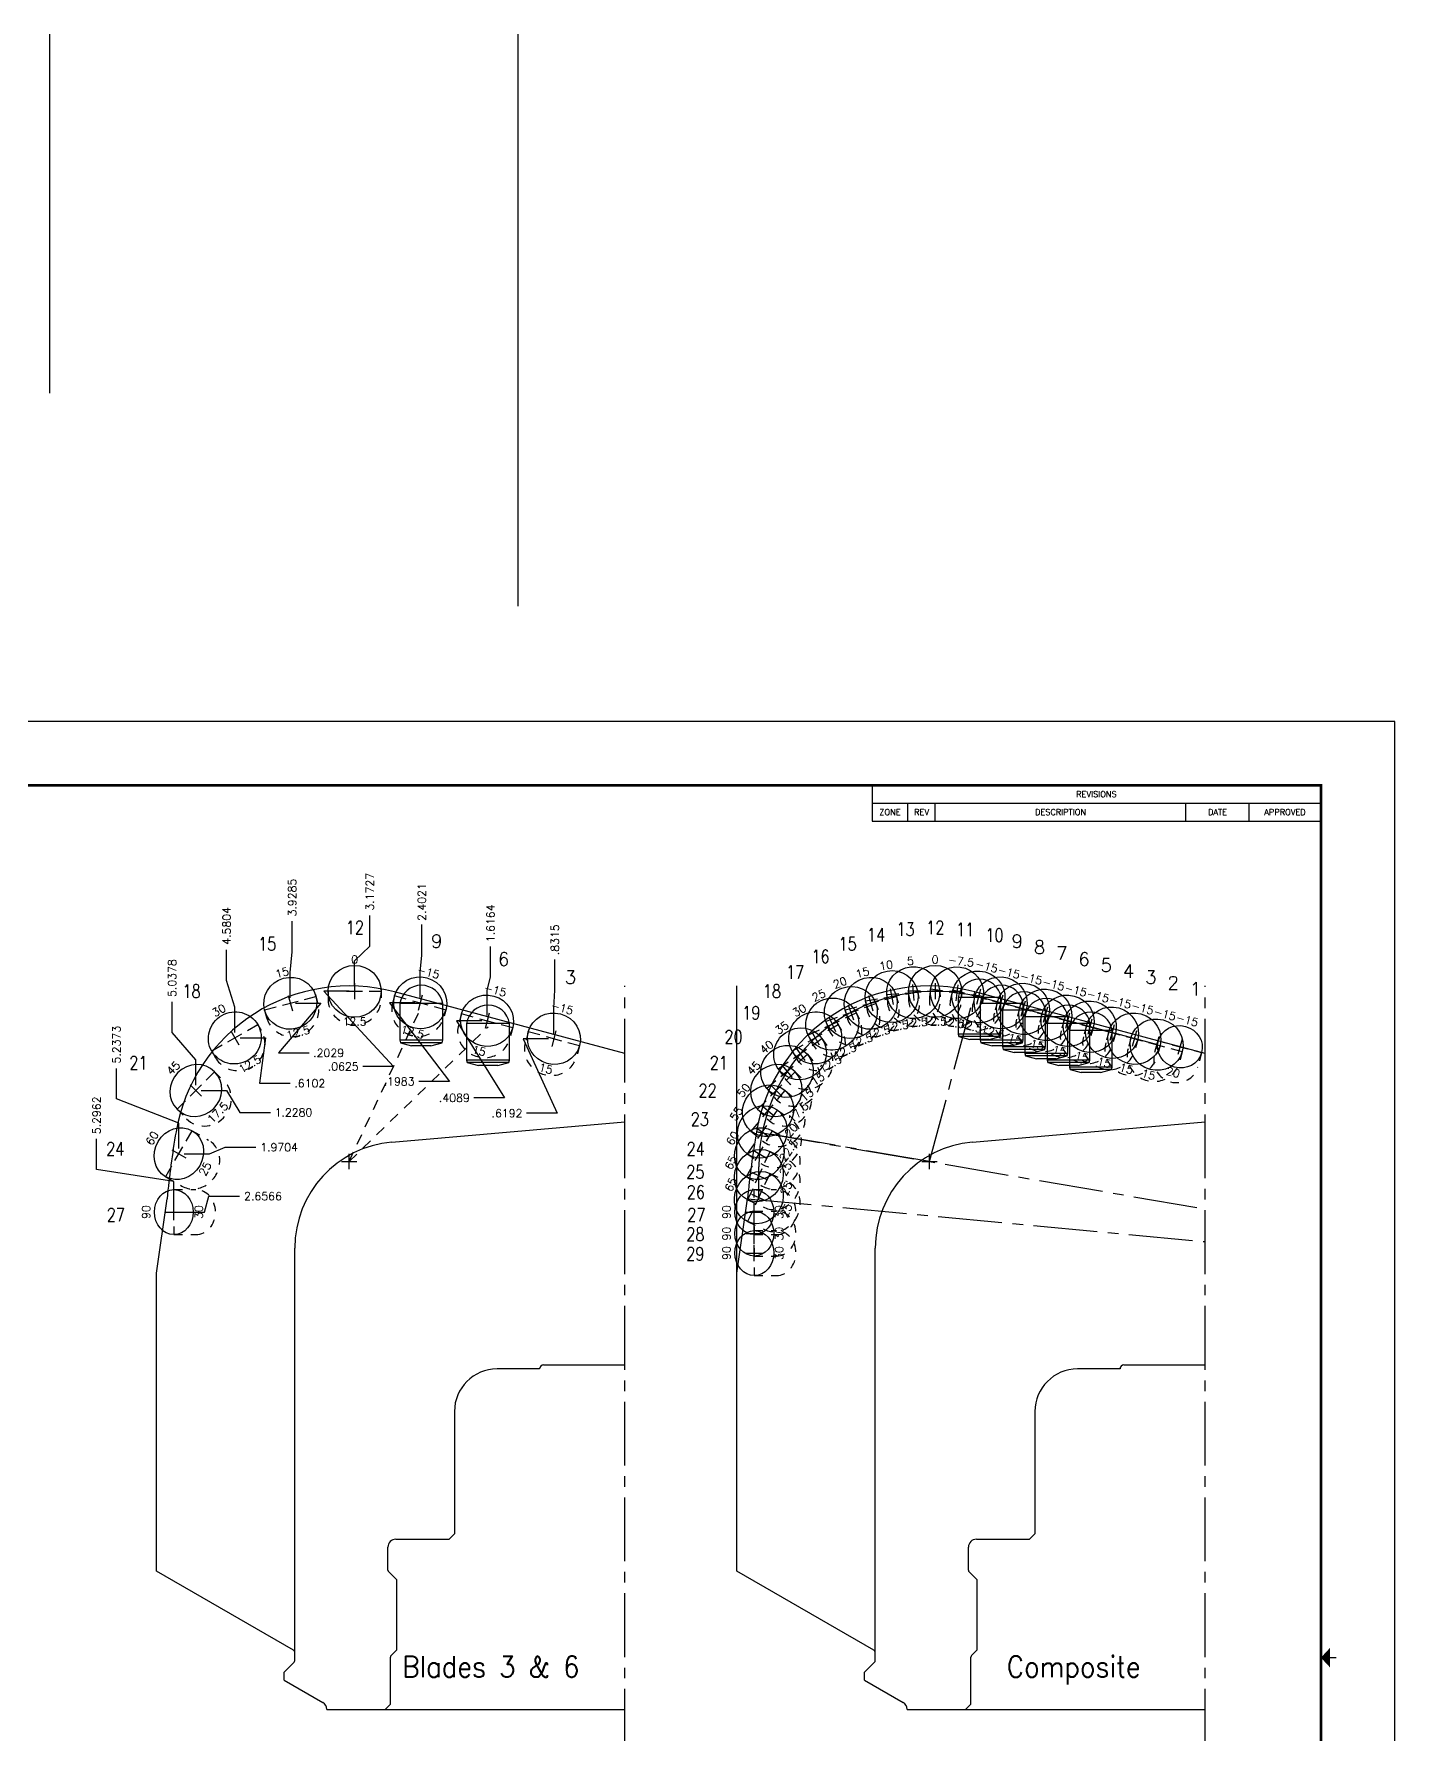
# Model space of a CAD drawing. Extents: x 115.8 to 158.2, y 81.6 to 111.6.
# Drawn here: x 133.79 to 149.78, y 91.66 to 111.65 of the extents above; entities that cross this region are included whole.
import ezdxf
from ezdxf.enums import TextEntityAlignment as Align

# ---------------------------------------------------------------- set-up
doc = ezdxf.new("R2010")
doc.units = 0
doc.header["$MEASUREMENT"] = 0
doc.header["$PDMODE"] = 35
doc.linetypes.add('CENTER2', pattern=[1.125, 0.75, -0.125, 0.125, -0.125])
doc.linetypes.add('HIDDEN2', pattern=[0.1875, 0.125, -0.0625])
doc.layers.get('0').update_dxf_attribs({"linetype": 'CONTINUOUS'})
doc.layers.get('Defpoints').update_dxf_attribs({"color": 10, "linetype": 'CONTINUOUS'})
for name, color, linetype, true_color in [('Backups', 7, 'CONTINUOUS', 0xa88f73), ('Blade_1', 30, 'CONTINUOUS', 0xff7f00), ('Blade_3', 7, 'CONTINUOUS', 0x00cc00), ('Blade_5', 7, 'CONTINUOUS', 0x0066cc)]:
    doc.layers.add(name, color=color, linetype=linetype, true_color=true_color)
for name, color, linetype in [('CLine', 5, 'CENTER2'), ('Dims', 4, 'CONTINUOUS'), ('Title Block', 7, 'CONTINUOUS')]:
    doc.layers.add(name, color=color, linetype=linetype)
doc.styles.add('RomanD', font='romand.shx', dxfattribs={"width": 0.9})
doc.styles.add('RomanS', font='romans')
doc.dimstyles.get("Standard").update_dxf_attribs({"dimtxt": 0.094, "dimasz": 0.18, "dimexe": 0.0625, "dimexo": 0.0625, "dimgap": 0.045, "dimtad": 0, "dimtih": 1, "dimtoh": 1, "dimdec": 4, "dimzin": 4, "dimdsep": 46, "dimtxsty": 'RomanS', "dimcen": 0.09, "dimazin": 1, "dimtfac": 1, "dimtdec": 4, "dimtofl": 0, "dimtmove": 0, "dimatfit": 1, "dimfxl": 1, "dimtolj": 1, "dimtzin": 0, "dimarcsym": 0})

# ---------------------------------------------------------------- blocks, each defined once
blk = doc.blocks.new('COT_Dblock')
at = {"layer": 'Defpoints'}
blk.add_point((33.812, 21.812), dxfattribs=at)
at = {"layer": 'Title Block'}
for p, q in [((27.857, 21.25), (27.857, 20.828)), ((27.857, 21.039), (33.13, 21.039)), ((28.278, 20.828), (28.278, 21.039)), ((28.599, 20.828), (28.599, 21.039)), ((31.544, 20.828), (31.544, 21.039)), ((32.286, 20.828), (32.286, 21.039)), ((27.857, 20.828), (33.13, 20.828))]:
    blk.add_line(p, q, dxfattribs=at)
at = {"layer": 'Title Block', "color": 8}
blk.add_lwpolyline([(0, 0), (34, 0), (34, 22), (0, 22)], close=True, dxfattribs=at)
at = {"layer": 'Title Block', "const_width": 0.03}
blk.add_lwpolyline([(33.13, 21.25), (0.87, 21.25), (0.87, 0.75), (33.13, 0.75)], close=True, dxfattribs=at)
at = {"layer": 'Title Block', "const_width": 0.015}
blk.add_lwpolyline([(33.31, 11), (33.235, 11)], dxfattribs=at)
at = {"layer": 'Title Block'}
blk.add_solid([(33.235, 10.887), (33.235, 11.113), (33.13, 11)], dxfattribs=at)
at = {"layer": 'Title Block', "style": 'RomanS'}
for s, height, p in [('REVISIONS', 0.0703, (30.493, 21.145)), ('ZONE', 0.0703, (28.067, 20.934)), ('REV', 0.0703, (28.439, 20.934)), ('DESCRIPTION', 0.07031, (30.071, 20.934)), ('DATE', 0.0703, (31.915, 20.934)), ('APPROVED', 0.0703, (32.708, 20.934))]:
    blk.add_text(s, height=height, dxfattribs=at).set_placement(p, align=Align.MIDDLE_CENTER)
at = {"layer": 'Title Block', "color": 1, "style": 'RomanS', "flags": 8}
for tag, p in [('FNAME', (0.62, 3.75)), ('REVDATE', (0.62, 2.25)), ('USER', (0.62, 0.75))]:
    blk.add_attdef(tag, text='', height=0.047, rotation=90, dxfattribs=at).set_placement(p, align=Align.BOTTOM_LEFT)
at = {"layer": 'Title Block', "color": 3, "style": 'RomanS', "flags": 8}
blk.add_attdef('DRAWN', text='', height=0.11, dxfattribs=at).set_placement((28.7, 1.984), align=Align.MIDDLE_CENTER)
for tag, p in [('DDATE', (28.356, 1.672)), ('CHECK', (28.356, 1.406)), ('MATRL', (28.356, 1.149)), ('PDATE', (28.356, 0.883)), ('SCALE', (29.896, 0.855)), ('SHEET', (32.005, 0.855))]:
    blk.add_attdef(tag, text='', height=0.094, dxfattribs=at).set_placement(p, align=Align.MIDDLE_LEFT)
at = {"layer": 'Title Block', "color": 3, "style": 'RomanD', "width": 0.9, "flags": 8}
for tag, height, p in [('TITL1', 0.125, (31.337, 1.684)), ('TITL2', 0.094, (31.337, 1.514)), ('TITL3', 0.094, (31.337, 1.374))]:
    blk.add_attdef(tag, text='', height=height, dxfattribs=at).set_placement(p, align=Align.MIDDLE_CENTER)
at = {"layer": 'Title Block', "color": 3, "style": 'RomanS', "flags": 8}
for tag, p in [('FSCM#', (30.337, 1.121)), ('DWG#', (31.81, 1.121)), ('REV#', (32.97, 1.121))]:
    blk.add_attdef(tag, text='', height=0.094, dxfattribs=at).set_placement(p, align=Align.TOP_CENTER)
blk = doc.blocks.new('CMark')
at = {"layer": 'CLine'}
for p, q in [((-0.094, 0), (0.094, 0)), ((0, 0.094), (0, -0.094))]:
    blk.add_line(p, q, dxfattribs=at)
blk = doc.blocks.new('1613@15')
for p, q in [((-0.17, 0), (-0.312, 0)), ((0.171, 0), (0.312, 0))]:
    blk.add_line(p, q)
at = {"color": 8, "linetype": 'HIDDEN2', "ltscale": 0.5}
blk.add_line((-0.312, 0), (-0.312, -0.135), dxfattribs=at)
at = {"color": 8, "linetype": 'HIDDEN2', "ltscale": 0.5, "flags": 128}
blk.add_lwpolyline([(0.312, 0), (0.312, -0.135)], dxfattribs=at)
blk.add_ellipse((0, 0), major_axis=(-0.312, 0), ratio=0.965926, start_param=-3.141592653589793, end_param=3.141592653589793)
at = {"color": 8, "linetype": 'HIDDEN2', "ltscale": 0.5}
blk.add_ellipse((0, -0.135), major_axis=(-0.312, 0), ratio=0.965926, start_param=0, end_param=3.141593, dxfattribs=at)
blk.add_blockref('CMark', (0, 0))
at = {"style": 'RomanS'}
blk.add_text('15', height=0.094, dxfattribs=at).set_placement((0, -0.364), align=Align.MIDDLE_CENTER)
blk.add_attdef('ANG', text='', height=0.094, dxfattribs=at).set_placement((0, 0.298), align=Align.BOTTOM_CENTER)
blk = doc.blocks.new('1313@20')
for p, q in [((-0.17, 0), (-0.265, 0)), ((0.171, 0), (0.264, 0))]:
    blk.add_line(p, q)
at = {"color": 8, "linetype": 'HIDDEN2', "ltscale": 0.5}
blk.add_line((-0.265, 0), (-0.265, -0.178), dxfattribs=at)
at = {"color": 8, "linetype": 'HIDDEN2', "ltscale": 0.5, "flags": 128}
blk.add_lwpolyline([(0.264, 0), (0.264, -0.178)], dxfattribs=at)
blk.add_ellipse((0, 0), major_axis=(0.264, 0), ratio=0.939693)
at = {"color": 8, "linetype": 'HIDDEN2', "ltscale": 0.5}
blk.add_ellipse((0, -0.178), major_axis=(0.264, 0), ratio=0.939693, start_param=3.141593, end_param=6.283185, dxfattribs=at)
blk.add_blockref('CMark', (0, 0))
at = {"style": 'RomanS'}
blk.add_text('20', height=0.094, dxfattribs=at).set_placement((0, -0.311), align=Align.MIDDLE_CENTER)
blk.add_attdef('ANG', text='', height=0.094, dxfattribs=at).set_placement((0, 0.251), align=Align.BOTTOM_CENTER)
blk = doc.blocks.new('1313@30')
for p, q in [((-0.17, 0), (-0.265, 0)), ((0.171, 0), (0.264, 0))]:
    blk.add_line(p, q)
at = {"color": 8, "linetype": 'HIDDEN2', "ltscale": 0.5}
blk.add_line((-0.265, 0), (-0.265, -0.26), dxfattribs=at)
at = {"color": 8, "linetype": 'HIDDEN2', "ltscale": 0.5, "flags": 128}
blk.add_lwpolyline([(0.264, 0), (0.264, -0.26)], dxfattribs=at)
blk.add_ellipse((0, 0), major_axis=(0.264, 0), ratio=0.866025)
at = {"color": 8, "linetype": 'HIDDEN2', "ltscale": 0.5}
blk.add_ellipse((0, -0.26), major_axis=(0.264, 0), ratio=0.866025, start_param=3.141593, end_param=6.283185, dxfattribs=at)
blk.add_blockref('CMark', (0, 0))
at = {"style": 'RomanS'}
blk.add_text('30', height=0.094, dxfattribs=at).set_placement((0, -0.292), align=Align.MIDDLE_CENTER)
blk.add_attdef('ANG', text='', height=0.094, dxfattribs=at).set_placement((0, 0.251), align=Align.BOTTOM_CENTER)
blk = doc.blocks.new('*D57')
at = {"layer": 'Defpoints', "color": 0, "transparency": 16777216}
for p in [(139.914, 100.774), (140.733, 100.462), (139.901, 99.842)]:
    blk.add_point(p, dxfattribs=at)
at = {"layer": 'Dims', "color": 0, "lineweight": -2, "transparency": 16777216}
for p, q in [((139.914, 100.414), (139.914, 100.774)), ((139.901, 100.202), (139.914, 100.414)), ((139.901, 99.905), (139.901, 100.202))]:
    blk.add_line(p, q, dxfattribs=at)
at = {"layer": 'Dims', "color": 0, "transparency": 16777216, "insert": (139.914, 101.005), "char_height": 0.094, "attachment_point": 5, "rotation": 90, "style": 'RomanS'}
blk.add_mtext('\\A1;.8315', dxfattribs=at)
blk = doc.blocks.new('*D58')
at = {"layer": 'Defpoints', "color": 0, "transparency": 16777216}
for p in [(139.157, 100.925), (140.733, 100.462), (139.117, 100.053)]:
    blk.add_point(p, dxfattribs=at)
at = {"layer": 'Dims', "color": 0, "lineweight": -2, "transparency": 16777216}
for p, q in [((139.157, 100.565), (139.157, 100.925)), ((139.117, 100.413), (139.157, 100.565)), ((139.117, 100.115), (139.117, 100.413))]:
    blk.add_line(p, q, dxfattribs=at)
at = {"layer": 'Dims', "color": 0, "transparency": 16777216, "insert": (139.157, 101.198), "char_height": 0.094, "attachment_point": 5, "rotation": 90, "style": 'RomanS'}
blk.add_mtext('\\A1;1.6164', dxfattribs=at)
blk = doc.blocks.new('*D59')
at = {"layer": 'Defpoints', "color": 0, "transparency": 16777216}
for p in [(138.35, 101.184), (140.733, 100.462), (138.331, 100.263)]:
    blk.add_point(p, dxfattribs=at)
at = {"layer": 'Dims', "color": 0, "lineweight": -2, "transparency": 16777216}
for p, q in [((138.35, 100.824), (138.35, 101.184)), ((138.331, 100.623), (138.35, 100.824)), ((138.331, 100.326), (138.331, 100.623))]:
    blk.add_line(p, q, dxfattribs=at)
at = {"layer": 'Dims', "color": 0, "transparency": 16777216, "insert": (138.35, 101.448), "char_height": 0.094, "attachment_point": 5, "rotation": 90, "style": 'RomanS'}
blk.add_mtext('\\A1;2.4021', dxfattribs=at)
blk = doc.blocks.new('*D60')
at = {"layer": 'Defpoints', "color": 0, "transparency": 16777216}
for p in [(137.738, 101.291), (137.56, 100.399), (140.733, 100.462)]:
    blk.add_point(p, dxfattribs=at)
at = {"layer": 'Dims', "color": 0, "lineweight": -2, "transparency": 16777216}
for p, q in [((137.738, 100.931), (137.738, 101.291)), ((137.56, 100.759), (137.738, 100.931)), ((137.56, 100.462), (137.56, 100.759))]:
    blk.add_line(p, q, dxfattribs=at)
at = {"layer": 'Dims', "color": 0, "transparency": 16777216, "insert": (137.738, 101.569), "char_height": 0.094, "attachment_point": 5, "rotation": 90, "style": 'RomanS'}
blk.add_mtext('\\A1;3.1727', dxfattribs=at)
blk = doc.blocks.new('*D61')
at = {"layer": 'Defpoints', "color": 0, "transparency": 16777216}
for p in [(136.827, 101.222), (140.733, 100.462), (136.804, 100.259)]:
    blk.add_point(p, dxfattribs=at)
at = {"layer": 'Dims', "color": 0, "lineweight": -2, "transparency": 16777216}
for p, q in [((136.827, 100.862), (136.827, 101.222)), ((136.804, 100.619), (136.827, 100.862)), ((136.804, 100.321), (136.804, 100.619))]:
    blk.add_line(p, q, dxfattribs=at)
at = {"layer": 'Dims', "color": 0, "transparency": 16777216, "insert": (136.827, 101.5), "char_height": 0.094, "attachment_point": 5, "rotation": 90, "style": 'RomanS'}
blk.add_mtext('\\A1;3.9285', dxfattribs=at)
blk = doc.blocks.new('*D62')
at = {"layer": 'Defpoints', "color": 0, "transparency": 16777216}
for p in [(136.057, 100.887), (140.733, 100.462), (136.153, 99.851)]:
    blk.add_point(p, dxfattribs=at)
at = {"layer": 'Dims', "color": 0, "lineweight": -2, "transparency": 16777216}
for p, q in [((136.057, 100.527), (136.057, 100.887)), ((136.153, 100.211), (136.057, 100.527)), ((136.153, 99.914), (136.153, 100.211))]:
    blk.add_line(p, q, dxfattribs=at)
at = {"layer": 'Dims', "color": 0, "transparency": 16777216, "insert": (136.057, 101.167), "char_height": 0.094, "attachment_point": 5, "rotation": 90, "style": 'RomanS'}
blk.add_mtext('\\A1;4.5804', dxfattribs=at)
blk = doc.blocks.new('*D63')
at = {"layer": 'Defpoints', "color": 0, "transparency": 16777216}
for p in [(140.733, 100.462), (135.416, 100.276), (135.695, 99.234)]:
    blk.add_point(p, dxfattribs=at)
at = {"layer": 'Dims', "color": 0, "lineweight": -2, "transparency": 16777216}
for p, q in [((135.416, 99.916), (135.416, 100.276)), ((135.695, 99.594), (135.416, 99.916)), ((135.695, 99.296), (135.695, 99.594))]:
    blk.add_line(p, q, dxfattribs=at)
at = {"layer": 'Dims', "color": 0, "transparency": 16777216, "insert": (135.416, 100.554), "char_height": 0.094, "attachment_point": 5, "rotation": 90, "style": 'RomanS'}
blk.add_mtext('\\A1;5.0378', dxfattribs=at)
blk = doc.blocks.new('*D64')
at = {"layer": 'Defpoints', "color": 0, "transparency": 16777216}
for p in [(140.733, 100.462), (134.762, 99.494), (135.496, 98.491)]:
    blk.add_point(p, dxfattribs=at)
at = {"layer": 'Dims', "color": 0, "lineweight": -2, "transparency": 16777216}
for p, q in [((134.762, 99.134), (134.762, 99.494)), ((135.496, 98.851), (134.762, 99.134)), ((135.496, 98.554), (135.496, 98.851))]:
    blk.add_line(p, q, dxfattribs=at)
at = {"layer": 'Dims', "color": 0, "transparency": 16777216, "insert": (134.762, 99.772), "char_height": 0.094, "attachment_point": 5, "rotation": 90, "style": 'RomanS'}
blk.add_mtext('\\A1;5.2373', dxfattribs=at)
blk = doc.blocks.new('*D65')
at = {"layer": 'Defpoints', "color": 0, "transparency": 16777216}
for p in [(140.733, 100.462), (134.529, 98.664), (135.437, 97.805)]:
    blk.add_point(p, dxfattribs=at)
at = {"layer": 'Dims', "color": 0, "lineweight": -2, "transparency": 16777216}
for p, q in [((134.529, 98.304), (134.529, 98.664)), ((135.437, 98.165), (134.529, 98.304)), ((135.437, 97.867), (135.437, 98.165))]:
    blk.add_line(p, q, dxfattribs=at)
at = {"layer": 'Dims', "color": 0, "transparency": 16777216, "insert": (134.529, 98.942), "char_height": 0.094, "attachment_point": 5, "rotation": 90, "style": 'RomanS'}
blk.add_mtext('\\A1;5.2962', dxfattribs=at)
blk = doc.blocks.new('*D66')
at = {"layer": 'Defpoints', "color": 0, "transparency": 16777216}
for p in [(140.733, 100.462), (139.901, 99.842), (139.581, 98.966)]:
    blk.add_point(p, dxfattribs=at)
at = {"layer": 'Dims', "color": 0, "lineweight": -2, "transparency": 16777216}
for p, q in [((139.839, 99.842), (139.541, 99.842)), ((139.541, 99.842), (139.941, 98.966)), ((139.941, 98.966), (139.581, 98.966))]:
    blk.add_line(p, q, dxfattribs=at)
at = {"layer": 'Dims', "color": 0, "transparency": 16777216, "insert": (139.35, 98.966), "char_height": 0.094, "attachment_point": 5, "style": 'RomanS'}
blk.add_mtext('\\A1;.6192', dxfattribs=at)
blk = doc.blocks.new('*D67')
at = {"layer": 'Defpoints', "color": 0, "transparency": 16777216}
for p in [(140.733, 100.462), (139.117, 100.053), (138.961, 99.147)]:
    blk.add_point(p, dxfattribs=at)
at = {"layer": 'Dims', "color": 0, "lineweight": -2, "transparency": 16777216}
for p, q in [((139.054, 100.053), (138.757, 100.053)), ((138.757, 100.053), (139.321, 99.147)), ((139.321, 99.147), (138.961, 99.147))]:
    blk.add_line(p, q, dxfattribs=at)
at = {"layer": 'Dims', "color": 0, "transparency": 16777216, "insert": (138.732, 99.147), "char_height": 0.094, "attachment_point": 5, "style": 'RomanS'}
blk.add_mtext('\\A1;.4089', dxfattribs=at)
blk = doc.blocks.new('*D68')
at = {"layer": 'Defpoints', "color": 0, "transparency": 16777216}
for p in [(140.733, 100.462), (138.331, 100.263), (138.314, 99.34)]:
    blk.add_point(p, dxfattribs=at)
at = {"layer": 'Dims', "color": 0, "lineweight": -2, "transparency": 16777216}
for p, q in [((138.268, 100.263), (137.971, 100.263)), ((137.971, 100.263), (138.674, 99.34)), ((138.674, 99.34), (138.314, 99.34))]:
    blk.add_line(p, q, dxfattribs=at)
at = {"layer": 'Dims', "color": 0, "transparency": 16777216, "insert": (138.083, 99.34), "char_height": 0.094, "attachment_point": 5, "style": 'RomanS'}
blk.add_mtext('\\A1;.1983', dxfattribs=at)
blk = doc.blocks.new('*D69')
at = {"layer": 'Defpoints', "color": 0, "transparency": 16777216}
for p in [(137.56, 100.399), (140.733, 100.462), (137.657, 99.515)]:
    blk.add_point(p, dxfattribs=at)
at = {"layer": 'Dims', "color": 0, "lineweight": -2, "transparency": 16777216}
for p, q in [((137.498, 100.399), (137.2, 100.399)), ((137.2, 100.399), (138.017, 99.515)), ((138.017, 99.515), (137.657, 99.515))]:
    blk.add_line(p, q, dxfattribs=at)
at = {"layer": 'Dims', "color": 0, "transparency": 16777216, "insert": (137.426, 99.515), "char_height": 0.094, "attachment_point": 5, "style": 'RomanS'}
blk.add_mtext('\\A1;.0625', dxfattribs=at)
blk = doc.blocks.new('*D70')
at = {"layer": 'Defpoints', "color": 0, "transparency": 16777216}
for p in [(140.733, 100.462), (136.804, 100.259), (137.027, 99.675)]:
    blk.add_point(p, dxfattribs=at)
at = {"layer": 'Dims', "color": 0, "lineweight": -2, "transparency": 16777216}
for p, q in [((137.164, 100.259), (136.667, 99.675)), ((136.867, 100.259), (137.164, 100.259)), ((136.667, 99.675), (137.027, 99.675))]:
    blk.add_line(p, q, dxfattribs=at)
at = {"layer": 'Dims', "color": 0, "transparency": 16777216, "insert": (137.255, 99.675), "char_height": 0.094, "attachment_point": 5, "style": 'RomanS'}
blk.add_mtext('\\A1;.2029', dxfattribs=at)
blk = doc.blocks.new('*D71')
at = {"layer": 'Defpoints', "color": 0, "transparency": 16777216}
for p in [(140.733, 100.462), (136.153, 99.851), (136.803, 99.318)]:
    blk.add_point(p, dxfattribs=at)
at = {"layer": 'Dims', "color": 0, "lineweight": -2, "transparency": 16777216}
for p, q in [((136.215, 99.851), (136.513, 99.851)), ((136.513, 99.851), (136.443, 99.318)), ((136.443, 99.318), (136.803, 99.318))]:
    blk.add_line(p, q, dxfattribs=at)
at = {"layer": 'Dims', "color": 0, "transparency": 16777216, "insert": (137.034, 99.318), "char_height": 0.094, "attachment_point": 5, "style": 'RomanS'}
blk.add_mtext('\\A1;.6102', dxfattribs=at)
blk = doc.blocks.new('*D72')
at = {"layer": 'Defpoints', "color": 0, "transparency": 16777216}
for p in [(140.733, 100.462), (135.695, 99.234), (136.571, 98.976)]:
    blk.add_point(p, dxfattribs=at)
at = {"layer": 'Dims', "color": 0, "lineweight": -2, "transparency": 16777216}
for p, q in [((135.758, 99.234), (136.055, 99.234)), ((136.055, 99.234), (136.211, 98.976)), ((136.211, 98.976), (136.571, 98.976))]:
    blk.add_line(p, q, dxfattribs=at)
at = {"layer": 'Dims', "color": 0, "transparency": 16777216, "insert": (136.842, 98.976), "char_height": 0.094, "attachment_point": 5, "style": 'RomanS'}
blk.add_mtext('\\A1;1.2280', dxfattribs=at)
blk = doc.blocks.new('*D73')
at = {"layer": 'Defpoints', "color": 0, "transparency": 16777216}
for p in [(140.733, 100.462), (136.399, 98.566), (135.496, 98.491)]:
    blk.add_point(p, dxfattribs=at)
at = {"layer": 'Dims', "color": 0, "lineweight": -2, "transparency": 16777216}
for p, q in [((135.856, 98.491), (136.039, 98.566)), ((136.039, 98.566), (136.399, 98.566)), ((135.558, 98.491), (135.856, 98.491))]:
    blk.add_line(p, q, dxfattribs=at)
at = {"layer": 'Dims', "color": 0, "transparency": 16777216, "insert": (136.673, 98.566), "char_height": 0.094, "attachment_point": 5, "style": 'RomanS'}
blk.add_mtext('\\A1;1.9704', dxfattribs=at)
blk = doc.blocks.new('*D74')
at = {"layer": 'Defpoints', "color": 0, "transparency": 16777216}
for p in [(140.733, 100.462), (136.207, 97.992), (135.437, 97.805)]:
    blk.add_point(p, dxfattribs=at)
at = {"layer": 'Dims', "color": 0, "lineweight": -2, "transparency": 16777216}
for p, q in [((135.797, 97.805), (135.847, 97.992)), ((135.847, 97.992), (136.207, 97.992)), ((135.499, 97.805), (135.797, 97.805))]:
    blk.add_line(p, q, dxfattribs=at)
at = {"layer": 'Dims', "color": 0, "transparency": 16777216, "insert": (136.484, 97.992), "char_height": 0.094, "attachment_point": 5, "style": 'RomanS'}
blk.add_mtext('\\A1;2.6566', dxfattribs=at)
blk = doc.blocks.new('1613@12.5')
for p, q in [((-0.17, 0), (-0.312, 0)), ((0.171, 0), (0.312, 0))]:
    blk.add_line(p, q)
at = {"color": 8, "linetype": 'HIDDEN2', "ltscale": 0.5}
blk.add_line((-0.312, 0), (-0.312, -0.09), dxfattribs=at)
at = {"color": 8, "linetype": 'HIDDEN2', "ltscale": 0.5, "flags": 128}
blk.add_lwpolyline([(0.312, 0.022), (0.312, -0.09)], dxfattribs=at)
blk.add_ellipse((0, 0), major_axis=(-0.312, 0), ratio=0.97632, start_param=3.141593, end_param=9.424778)
at = {"color": 8, "linetype": 'HIDDEN2', "ltscale": 0.5}
blk.add_ellipse((0, -0.09), major_axis=(-0.312, 0), ratio=0.97632, start_param=0, end_param=3.141593, dxfattribs=at)
blk.add_blockref('CMark', (0, 0))
at = {"style": 'RomanS'}
blk.add_text('12.5', height=0.094, dxfattribs=at).set_placement((0, -0.355), align=Align.MIDDLE_CENTER)
blk.add_attdef('ANG', text='', height=0.094, dxfattribs=at).set_placement((0, 0.298), align=Align.BOTTOM_CENTER)
blk = doc.blocks.new('1613@25')
for p, q in [((-0.17, 0), (-0.312, 0)), ((0.171, 0), (0.312, 0))]:
    blk.add_line(p, q)
at = {"color": 8, "linetype": 'HIDDEN2', "ltscale": 0.5}
blk.add_line((-0.312, 0), (-0.312, -0.22), dxfattribs=at)
at = {"color": 8, "linetype": 'HIDDEN2', "ltscale": 0.5, "flags": 128}
blk.add_lwpolyline([(0.312, 0), (0.312, -0.22)], dxfattribs=at)
blk.add_ellipse((0, 0), major_axis=(-0.312, 0), ratio=0.906308, start_param=-3.141592653589793, end_param=3.141592653589793)
at = {"color": 8, "linetype": 'HIDDEN2', "ltscale": 0.5}
blk.add_ellipse((0, -0.22), major_axis=(-0.312, 0), ratio=0.906308, start_param=0, end_param=3.141593, dxfattribs=at)
blk.add_blockref('CMark', (0, 0))
at = {"style": 'RomanS'}
blk.add_text('25', height=0.094, dxfattribs=at).set_placement((0, -0.356), align=Align.MIDDLE_CENTER)
blk.add_attdef('ANG', text='', height=0.094, dxfattribs=at).set_placement((0, 0.287), align=Align.BOTTOM_CENTER)
blk = doc.blocks.new('1613@20')
for p, q in [((-0.17, 0), (-0.312, 0)), ((0.171, 0), (0.312, 0))]:
    blk.add_line(p, q)
at = {"color": 8, "linetype": 'HIDDEN2', "ltscale": 0.5}
blk.add_line((-0.312, 0), (-0.312, -0.178), dxfattribs=at)
at = {"color": 8, "linetype": 'HIDDEN2', "ltscale": 0.5, "flags": 128}
blk.add_lwpolyline([(0.312, 0), (0.312, -0.178)], dxfattribs=at)
blk.add_ellipse((0, 0), major_axis=(-0.312, 0), ratio=0.939693, start_param=-3.141592653589793, end_param=3.141592653589793)
at = {"color": 8, "linetype": 'HIDDEN2', "ltscale": 0.5}
blk.add_ellipse((0, -0.178), major_axis=(-0.312, 0), ratio=0.939693, start_param=0, end_param=3.141593, dxfattribs=at)
blk.add_blockref('CMark', (0, 0))
at = {"style": 'RomanS'}
blk.add_text('20', height=0.094, dxfattribs=at).set_placement((0, -0.356), align=Align.MIDDLE_CENTER)
blk.add_attdef('ANG', text='', height=0.094, dxfattribs=at).set_placement((0, 0.298), align=Align.BOTTOM_CENTER)
blk = doc.blocks.new('1613@22.5')
for p, q in [((-0.17, 0), (-0.312, 0)), ((0.171, 0), (0.312, 0))]:
    blk.add_line(p, q)
at = {"color": 8, "linetype": 'HIDDEN2', "ltscale": 0.5}
blk.add_line((-0.312, 0), (-0.312, -0.178), dxfattribs=at)
at = {"color": 8, "linetype": 'HIDDEN2', "ltscale": 0.5, "flags": 128}
blk.add_lwpolyline([(0.312, 0), (0.312, -0.178)], dxfattribs=at)
at = {"extrusion": (0, 0, -1)}
blk.add_ellipse((0, 0), major_axis=(-0.312, 0), ratio=0.92388, start_param=-3.141592653589793, end_param=3.141592653589793, dxfattribs=at)
at = {"color": 8, "linetype": 'HIDDEN2', "ltscale": 0.5}
blk.add_ellipse((0, -0.199), major_axis=(0.312, 0), ratio=0.92388, start_param=3.141593, end_param=6.283185, dxfattribs=at)
blk.add_blockref('CMark', (0, 0))
at = {"style": 'RomanS'}
blk.add_text('22.5', height=0.094, dxfattribs=at).set_placement((0, -0.377), align=Align.MIDDLE_CENTER)
blk.add_attdef('ANG', text='', height=0.094, dxfattribs=at).set_placement((0, 0.298), align=Align.BOTTOM_CENTER)
blk = doc.blocks.new('.5TCI.31837')
for p, q in [((0.252, 0.04), (-0.252, 0.04)), ((-0.252, 0.04), (-0.252, -0.391)), ((0.252, -0.391), (0.252, 0.04)), ((0.252, -0.391), (-0.252, -0.391)), ((-0.252, -0.391), (-0.244, -0.42)), ((0.244, -0.42), (0.252, -0.391)), ((0.244, -0.42), (-0.244, -0.42)), ((-0.244, -0.42), (-0.114, -0.455)), ((0.114, -0.455), (-0.114, -0.455)), ((0.114, -0.455), (0.244, -0.42))]:
    blk.add_line(p, q)
at = {"flags": 128}
blk.add_lwpolyline([(0.252, 0.04, 0.853706), (-0.252, 0.04)], format="xyb", dxfattribs=at)
blk = doc.blocks.new('1613@17.5')
for p, q in [((-0.17, 0), (-0.312, 0)), ((0.171, 0), (0.312, 0))]:
    blk.add_line(p, q)
at = {"color": 8, "linetype": 'HIDDEN2', "ltscale": 0.5}
blk.add_line((-0.312, 0), (-0.312, -0.159), dxfattribs=at)
at = {"color": 8, "linetype": 'HIDDEN2', "ltscale": 0.5, "flags": 128}
blk.add_lwpolyline([(0.312, 0), (0.312, -0.159)], dxfattribs=at)
at = {"extrusion": (0, 0, -1)}
blk.add_ellipse((0, 0), major_axis=(-0.312, 0), ratio=0.953717, start_param=-3.141592653589793, end_param=3.141592653589793, dxfattribs=at)
at = {"color": 8, "linetype": 'HIDDEN2', "ltscale": 0.5}
blk.add_ellipse((0, -0.159), major_axis=(0.312, 0), ratio=0.953717, start_param=3.141593, end_param=6.283185, dxfattribs=at)
blk.add_blockref('CMark', (0, 0))
at = {"style": 'RomanS'}
blk.add_text('17.5', height=0.094, dxfattribs=at).set_placement((0, -0.364), align=Align.MIDDLE_CENTER)
blk.add_attdef('ANG', text='', height=0.094, dxfattribs=at).set_placement((0, 0.298), align=Align.BOTTOM_CENTER)

msp = doc.modelspace()

# ---------------------------------------------------------------- linework, layer by layer
for p, q in [((133.98121, 107.42555), (133.98121, 111.64615)), ((139.48121, 104.92555), (139.48121, 111.64615)), ((140.73295, 99.66667), (138.02868, 100.39128)), ((147.55161, 99.66667), (144.84735, 100.39128)), ((137.999, 98.62751), (140.73295, 98.8667)), ((144.81767, 98.62751), (147.55161, 98.8667)), ((135.23295, 97.0878), (135.35795, 97.9628)), ((142.05161, 97.0878), (142.17661, 97.9628)), ((136.85795, 92.63156), (136.85795, 97.38227)), ((143.67661, 92.63156), (143.67661, 97.38227)), ((135.23295, 93.5878), (135.23295, 97.0878)), ((142.05161, 93.5878), (142.05161, 97.0878)), ((139.73295, 95.9621), (139.23295, 95.9621)), ((139.77984, 96.00899), (140.73295, 96.00899)), ((146.55161, 95.9621), (146.05161, 95.9621)), ((146.5985, 96.00899), (147.55161, 96.00899)), ((138.73295, 95.4621), (138.73295, 94.0246)), ((145.55161, 95.4621), (145.55161, 94.0246)), ((138.04545, 93.9621), (138.67045, 93.9621)), ((138.67045, 93.9621), (138.73295, 94.0246)), ((144.86411, 93.9621), (145.48911, 93.9621)), ((145.48911, 93.9621), (145.55161, 94.0246)), ((137.9517, 93.60005), (137.9517, 93.86835)), ((144.77036, 93.60005), (144.77036, 93.86835)), ((136.84232, 92.65862), (135.23295, 93.5878)), ((137.96085, 93.57795), (138.0506, 93.4882)), ((143.66099, 92.65862), (142.05161, 93.5878)), ((144.77951, 93.57795), (144.86926, 93.4882)), ((138.0506, 93.4882), (138.0506, 92.65725)), ((144.86926, 93.4882), (144.86926, 92.65725)), ((136.85795, 92.53755), (136.85795, 92.63156)), ((137.98045, 92.0246), (137.98045, 92.57416)), ((137.9896, 92.59626), (138.0506, 92.65725)), ((143.67661, 92.53755), (143.67661, 92.63156)), ((144.79911, 92.0246), (144.79911, 92.57416)), ((144.80826, 92.59626), (144.86926, 92.65725)), ((136.73295, 92.3996), (136.84879, 92.51545)), ((136.73295, 92.3049), (136.73295, 92.3996)), ((143.55161, 92.3996), (143.66746, 92.51545)), ((143.55161, 92.3049), (143.55161, 92.3996)), ((136.73295, 92.3049), (137.18653, 92.04303)), ((143.55161, 92.3049), (144.00519, 92.04303)), ((137.23295, 91.9621), (140.73295, 91.9621)), ((137.91795, 91.9621), (137.98045, 92.0246)), ((144.05161, 91.9621), (147.55161, 91.9621)), ((144.73661, 91.9621), (144.79911, 92.0246))]:
    msp.add_line(p, q)
for centre, radius, start, end in [((137.49487, 98.39906), 2.0625, 75, 170.24), ((144.31353, 98.39906), 2.0625, 75, 170.24), ((145.62546, 97.0005), 10.3125, 170.24, 174.645759), ((152.44412, 97.0005), 10.3125, 170.24, 174.645759), ((138.10795, 97.38227), 1.25, 95, 180), ((144.92661, 97.38227), 1.25, 95, 180), ((139.23295, 95.4621), 0.5, 90, 180), ((139.77984, 95.9621), 0.04689, 90, 180), ((146.05161, 95.4621), 0.5, 90, 180), ((146.5985, 95.9621), 0.04689, 90, 180), ((138.04545, 93.86835), 0.09375, 90, 180), ((144.86411, 93.86835), 0.09375, 90, 180), ((137.98295, 93.60005), 0.03125, 180, 225), ((144.80161, 93.60005), 0.03125, 180, 225), ((136.8267, 92.63156), 0.03125, 0, 60), ((136.8267, 92.53755), 0.03125, 315, 0), ((138.0117, 92.57416), 0.03125, 135, 180), ((143.64536, 92.63156), 0.03125, 0, 60), ((143.64536, 92.53755), 0.03125, 315, 0), ((144.83036, 92.57416), 0.03125, 135, 180), ((137.1392, 91.9621), 0.09375, 0, 60.323204), ((143.95786, 91.9621), 0.09375, 0, 60.323204)]:
    msp.add_arc(centre, radius, start, end)
at = {"layer": 'Backups', "linetype": 'HIDDEN2'}
for q in [(138.3433, 100.21441), (139.12816, 99.98273)]:
    msp.add_line((137.49487, 98.39906), q, dxfattribs=at)
at = {"layer": 'CLine'}
for p, q in [((140.73295, 91.45231), (140.73295, 100.46156)), ((147.55161, 91.45231), (147.55161, 100.46156))]:
    msp.add_line(p, q, dxfattribs=at)
at = {"layer": 'CLine', "linetype": 'CENTER2'}
for p, q in [((137.40487, 98.39906), (137.58487, 98.39906)), ((137.49487, 98.30906), (137.49487, 98.48906)), ((144.22353, 98.39906), (144.40353, 98.39906)), ((144.31353, 98.30906), (144.31353, 98.48906))]:
    msp.add_line(p, q, dxfattribs=at)
at = {"layer": 'Defpoints'}
for p, q in [((142.05161, 97.0878), (142.05161, 100.46156)), ((146.99557, 99.76856), (144.90484, 100.32878)), ((142.30851, 97.94938), (142.30851, 98.33656)), ((142.25541, 97.4278), (142.25541, 97.9088))]:
    msp.add_line(p, q, dxfattribs=at)
at = {"layer": 'Defpoints', "linetype": 'CENTER2'}
for p, q in [((144.31353, 98.39906), (144.84735, 100.39128)), ((144.31353, 98.39906), (142.28088, 98.7487)), ((142.28088, 98.7487), (147.55161, 97.84207)), ((142.17661, 97.9628), (147.55161, 97.45904))]:
    msp.add_line(p, q, dxfattribs=at)
at = {"layer": 'Defpoints'}
msp.add_arc((144.37101, 98.33656), 2.0625, 74.999684, 180, dxfattribs=at)

# ---------------------------------------------------------------- block references
at = {"layer": 'Backups'}
for p in [(144.90126, 100.28758), (138.3433, 100.21441), (145.16196, 100.21441), (145.42362, 100.13656), (139.12816, 99.98273), (145.68522, 100.06076), (145.94682, 99.98273), (146.20832, 99.90051)]:
    msp.add_blockref('.5TCI.31837', p, dxfattribs=at)
at = {"layer": 'Blade_1'}
for name, p, rotation, values in [('1613@12.5', (144.1218, 100.38395), 4.999999999999998, {'ANG': '5'}), ('1613@12.5', (144.88881, 100.33301), 345, {'ANG': '-15'}), ('1613@12.5', (143.3894, 100.1505), 20, {'ANG': '20'}), ('1613@15', (145.67359, 100.12274), 345, {'ANG': '-15'}), ('1613@15', (146.45835, 99.91252), 345, {'ANG': '-15'}), ('1613@15', (142.79336, 99.66507), 35, {'ANG': '35'}), ('1313@20', (147.25586, 99.74693), 345, {'ANG': '-15'}), ('1613@20', (142.41647, 98.9951), 49.99999999999999, {'ANG': '50'}), ('1613@25', (142.30851, 98.23352), 65, {'ANG': '65'}), ('1313@30', (142.25541, 97.55295), 90, {'ANG': '90'})]:
    msp.add_blockref(name, p, dxfattribs=dict(at, rotation=rotation)).add_auto_attribs(values)
at = {"layer": 'Blade_3'}
for p in [(137.56026, 100.39905), (144.37893, 100.39905)]:
    msp.add_blockref('1613@12.5', p, dxfattribs=at).add_auto_attribs({'ANG': '0'})
for name, p, rotation, values in [('1613@12.5', (136.80448, 100.2587), 15, {'ANG': '15'}), ('1613@12.5', (138.33083, 100.26323), 345, {'ANG': '-15'}), ('1613@12.5', (143.62314, 100.2587), 15, {'ANG': '15'}), ('1613@12.5', (145.14949, 100.26323), 345, {'ANG': '-15'}), ('1613@15', (139.11651, 100.0527), 345, {'ANG': '-15'}), ('1613@15', (145.93518, 100.0527), 345, {'ANG': '-15'}), ('1613@12.5', (136.15258, 99.85135), 29.99999999999999, {'ANG': '30'}), ('1613@15', (139.90148, 99.84236), 345, {'ANG': '-15'}), ('1613@12.5', (142.97125, 99.85135), 29.99999999999999, {'ANG': '30'}), ('1613@15', (146.72014, 99.84236), 345, {'ANG': '-15'}), ('1613@17.5', (135.69512, 99.23358), 45, {'ANG': '45'}), ('1613@17.5', (142.51379, 99.23358), 45, {'ANG': '45'}), ('1613@25', (135.49565, 98.49121), 59.99999999999999, {'ANG': '60'}), ('1613@25', (142.31432, 98.49121), 59.99999999999999, {'ANG': '60'}), ('1313@30', (135.43675, 97.80495), 90, {'ANG': '90'}), ('1313@30', (142.25541, 97.80495), 90, {'ANG': '90'})]:
    msp.add_blockref(name, p, dxfattribs=dict(at, rotation=rotation)).add_auto_attribs(values)
at = {"layer": 'Blade_5'}
for name, p, rotation, values in [('1613@12.5', (143.86855, 100.33692), 10, {'ANG': '10'}), ('1613@12.5', (144.63594, 100.38198), 352.5, {'ANG': '-7.5'}), ('1613@15', (145.412, 100.19289), 345, {'ANG': '-15'}), ('1613@12.5', (143.17097, 100.014), 25, {'ANG': '25'}), ('1613@15', (146.19676, 99.98256), 345, {'ANG': '-15'}), ('1613@15', (146.98199, 99.7722), 345, {'ANG': '-15'}), ('1613@15', (142.64008, 99.45807), 40, {'ANG': '40'}), ('1613@22.5', (142.34963, 98.74635), 55, {'ANG': '55'}), ('1613@25', (142.30851, 97.97578), 65, {'ANG': '65'}), ('1313@30', (142.25541, 97.32395), 90, {'ANG': '90'})]:
    msp.add_blockref(name, p, dxfattribs=dict(at, rotation=rotation)).add_auto_attribs(values)
at = {"layer": 'Title Block'}
msp.add_blockref('COT_Dblock', (115.78182, 81.57033), dxfattribs=at)

# ---------------------------------------------------------------- texts
at = {"layer": 'Blade_1', "style": 'RomanS', "width": 0.8}
for s, p in [('13', (144.03129, 101.12748)), ('10', (145.07686, 101.05804)), ('16', (143.03292, 100.80924)), ('19', (142.22042, 100.14753)), ('22', (141.70665, 99.23425)), ('25', (141.56308, 98.27638)), ('28', (141.56308, 97.54464))]:
    msp.add_text(s, height=0.15625, dxfattribs=at).set_placement(p, align=Align.MIDDLE_CENTER)
at = {"layer": 'Blade_1', "style": 'RomanS'}
for s, p in [('7', (145.8677, 100.84719)), ('4', (146.65246, 100.63697)), ('1', (147.43796, 100.42652))]:
    msp.add_text(s, height=0.15625, dxfattribs=at).set_placement(p, align=Align.MIDDLE_CENTER)
at = {"layer": 'Blade_3', "style": 'RomanS', "width": 0.8}
for s, p in [('12', (137.56314, 101.14806)), ('12', (144.3818, 101.14806)), ('15', (136.53288, 100.95674)), ('15', (143.35155, 100.95674)), ('18', (135.64424, 100.40146)), ('18', (142.46291, 100.40146)), ('21', (135.02065, 99.55934)), ('21', (141.83932, 99.55934)), ('24', (134.74874, 98.54736)), ('24', (141.5674, 98.54736)), ('27', (134.75564, 97.77454)), ('27', (141.5743, 97.77454))]:
    msp.add_text(s, height=0.15625, dxfattribs=at).set_placement(p, align=Align.MIDDLE_CENTER)
at = {"layer": 'Blade_3', "style": 'RomanS'}
for s, p in [('9', (138.52494, 100.98767)), ('9', (145.34361, 100.98767)), ('6', (139.31063, 100.77715)), ('6', (146.12929, 100.77715)), ('3', (140.0956, 100.5668)), ('3', (146.91426, 100.5668))]:
    msp.add_text(s, height=0.15625, dxfattribs=at).set_placement(p, align=Align.MIDDLE_CENTER)
at = {"layer": 'Blade_5', "style": 'RomanS', "width": 0.8}
for s, p in [('14', (143.68608, 101.06338)), ('11', (144.73215, 101.12479)), ('17', (142.73516, 100.62318)), ('20', (142.01147, 99.86535)), ('23', (141.61554, 98.89516)), ('26', (141.56869, 98.04088)), ('29', (141.56308, 97.31475))]:
    msp.add_text(s, height=0.15625, dxfattribs=at).set_placement(p, align=Align.MIDDLE_CENTER)
at = {"layer": 'Blade_5', "style": 'RomanS'}
for s, p in [('8', (145.60611, 100.91733)), ('5', (146.39087, 100.70701)), ('2', (147.17611, 100.49664))]:
    msp.add_text(s, height=0.15625, dxfattribs=at).set_placement(p, align=Align.MIDDLE_CENTER)
at = {"layer": 'Dims', "style": 'RomanS', "width": 0.9}
for s, p in [('Blades 3 & 6', (138.11949, 92.33918)), ('Composite', (145.22211, 92.33918))]:
    msp.add_text(s, height=0.25, dxfattribs=at).set_placement(p)

# ---------------------------------------------------------------- dimensions: what is measured, and where the dimension line sits
at = {"layer": 'Dims'}
for feature_location, offset, dtype, origin, picture, middle in [((137.56026, 100.39905), (0.1773, 0.89208), 1, (140.73295, 100.46156), '*D60', (137.73756, 101.56889)), ((136.80448, 100.2587), (0.02282, 0.96319), 1, (140.73295, 100.46156), '*D61', (136.8273, 101.49965)), ((138.33083, 100.26323), (0.0195, 0.92046), 1, (140.73295, 100.46156), '*D59', (138.35033, 101.44802)), ((136.15258, 99.85135), (-0.09577, 1.03544), 1, (140.73295, 100.46156), '*D62', (136.05681, 101.16679)), ((139.11651, 100.0527), (0.04008, 0.87222), 1, (140.73295, 100.46156), '*D58', (139.1566, 101.19821)), ((139.90148, 99.84236), (0.01301, 0.93169), 1, (140.73295, 100.46156), '*D57', (139.91449, 101.00481)), ((135.69512, 99.23358), (-0.27962, 1.04221), 1, (140.73295, 100.46156), '*D63', (135.41551, 100.55355)), ((135.43675, 97.80495), (-0.90814, 0.85918), 1, (140.73295, 100.46156), '*D65', (134.52861, 98.94189)), ((135.49565, 98.49121), (-0.73322, 1.00292), 1, (140.73295, 100.46156), '*D64', (134.76243, 99.77189)), ((135.43675, 97.80495), (0.76989, 0.18712), 0, (140.73295, 100.46156), '*D74', (136.48439, 97.99207)), ((135.495652, 98.491205), (0.903601, 0.074637), 0, (140.732946, 100.461557), '*D73', (136.672539, 98.565842)), ((135.69512, 99.23358), (0.8754, -0.25759), 0, (140.73295, 100.46156), '*D72', (136.84157, 98.97599)), ((136.15258, 99.85135), (0.65085, -0.53313), 0, (140.73295, 100.46156), '*D71', (137.03419, 99.31822)), ((136.80448, 100.2587), (0.22234, -0.58398), 0, (140.73295, 100.46156), '*D70', (137.25535, 99.67471)), ((137.56026, 100.39905), (0.09652, -0.88418), 0, (140.73295, 100.46156), '*D69', (137.42602, 99.51487)), ((138.33083, 100.26323), (-0.01716, -0.92361), 0, (140.73295, 100.46156), '*D68', (138.08291, 99.33961)), ((139.11651, 100.0527), (-0.15588, -0.9056), 0, (140.73295, 100.46156), '*D67', (138.73211, 99.1471)), ((139.90148, 99.84236), (-0.32062, -0.8763), 0, (140.73295, 100.46156), '*D66', (139.3501, 98.96606))]:
    dim = msp.add_ordinate_dim(feature_location=feature_location, offset=offset, dtype=dtype, origin=origin, dimstyle='Standard', dxfattribs=at)
    dim.commit()
    dim.dimension.update_dxf_attribs({"geometry": picture, "text_midpoint": middle})

doc.saveas('drawing.dxf')
